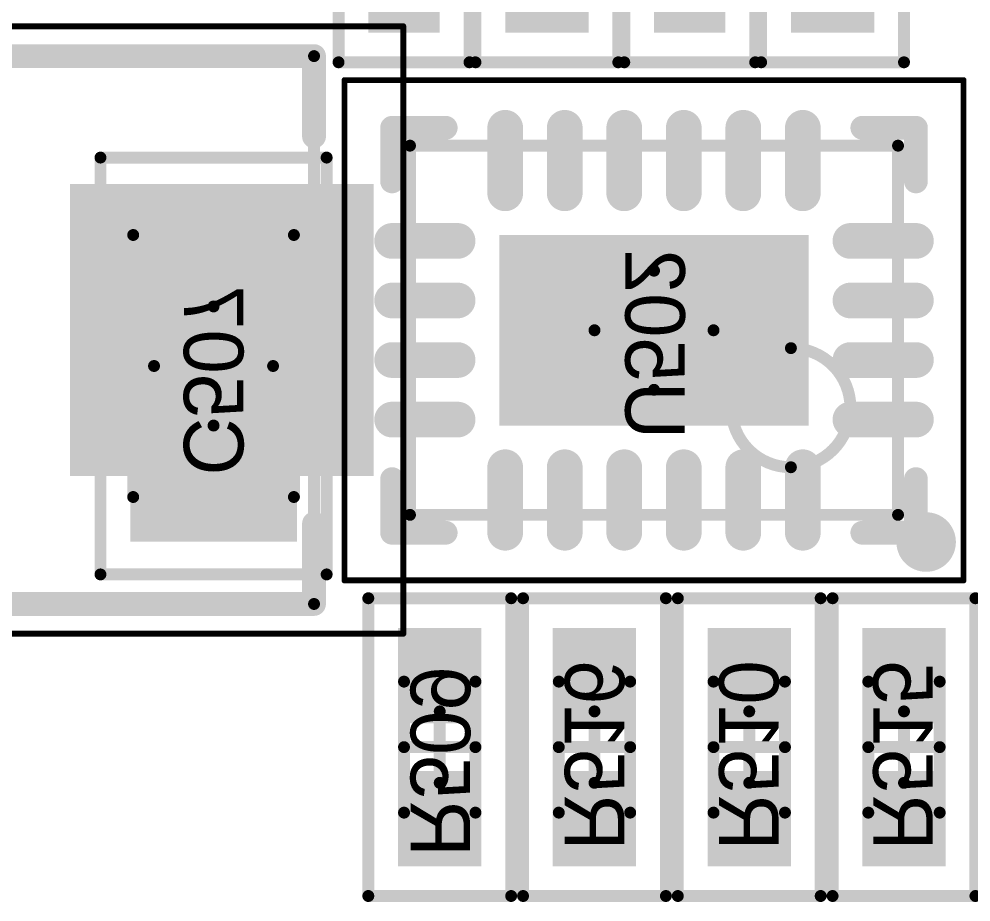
# Model space of a CAD drawing. Header units: millimetres. Extents: x 33.3 to 111.9, y 29.8 to 74.8.
# Drawn here: x 99.73 to 107.73, y 45.9 to 53.31 of the extents above; entities that cross this region are included whole.
import ezdxf

# ---------------------------------------------------------------- set-up
doc = ezdxf.new("R2010")
doc.units = ezdxf.units.MM
for name, color, linetype in [('BottomLayer', 5, 'Continuous'), ('BottomOverlay', 54, 'Continuous'), ('BottomPaste', 16, 'Continuous'), ('Mechanical13', 56, 'Continuous'), ('Mechanical14', 56, 'Continuous'), ('Mechanical15', 56, 'Continuous'), ('Mechanical16', 56, 'Continuous'), ('Mechanical17', 56, 'Continuous'), ('TopLayer', 1, 'Continuous'), ('TopOverlay', 2, 'Continuous'), ('TopPaste', 8, 'Continuous')]:
    doc.layers.add(name, color=color, linetype=linetype)

# ---------------------------------------------------------------- blocks, each defined once
blk = doc.blocks.new('QFN50P300X400X80_HS_21N_B_14')
at = {"layer": 'BottomLayer', "const_width": 0.3}
for points in [[(-0.75, 2.2), (-0.75, 1.65)], [(-0.25, 2.2), (-0.25, 1.65)], [(0.25, 2.2), (0.25, 1.65)], [(0.75, 2.2), (0.75, 1.65)], [(-1.15, 1.25), (-1.7, 1.25)], [(1.7, 1.25), (1.15, 1.25)], [(-1.15, 0.75), (-1.7, 0.75)], [(1.7, 0.75), (1.15, 0.75)], [(-1.15, 0.25), (-1.7, 0.25)], [(1.7, 0.25), (1.15, 0.25)], [(-1.15, -0.25), (-1.7, -0.25)], [(1.7, -0.25), (1.15, -0.25)], [(-1.15, -0.75), (-1.7, -0.75)], [(1.7, -0.75), (1.15, -0.75)], [(-1.15, -1.25), (-1.7, -1.25)], [(1.7, -1.25), (1.15, -1.25)], [(-0.75, -1.65), (-0.75, -2.2)], [(-0.25, -1.65), (-0.25, -2.2)], [(0.25, -1.65), (0.25, -2.2)], [(0.75, -1.65), (0.75, -2.2)]]:
    blk.add_lwpolyline(points, dxfattribs=at)
at = {"layer": 'BottomLayer', "const_width": 0.15}
for points in [[(-0.825, 2.2, 1), (-0.675, 2.2, 1)], [(-0.325, 2.2, 1), (-0.175, 2.2, 1)], [(0.175, 2.2, 1), (0.325, 2.2, 1)], [(0.675, 2.2, 1), (0.825, 2.2, 1)], [(-0.825, 1.65, 1), (-0.675, 1.65, 1)], [(-0.325, 1.65, 1), (-0.175, 1.65, 1)], [(0.175, 1.65, 1), (0.325, 1.65, 1)], [(0.675, 1.65, 1), (0.825, 1.65, 1)], [(-1.775, 1.25, 1), (-1.625, 1.25, 1)], [(-1.225, 1.25, 1), (-1.075, 1.25, 1)], [(1.075, 1.25, 1), (1.225, 1.25, 1)], [(1.625, 1.25, 1), (1.775, 1.25, 1)], [(-1.775, 0.75, 1), (-1.625, 0.75, 1)], [(-1.225, 0.75, 1), (-1.075, 0.75, 1)], [(1.075, 0.75, 1), (1.225, 0.75, 1)], [(1.625, 0.75, 1), (1.775, 0.75, 1)], [(-1.775, 0.25, 1), (-1.625, 0.25, 1)], [(-1.225, 0.25, 1), (-1.075, 0.25, 1)], [(1.075, 0.25, 1), (1.225, 0.25, 1)], [(1.625, 0.25, 1), (1.775, 0.25, 1)], [(-1.775, -0.25, 1), (-1.625, -0.25, 1)], [(-1.225, -0.25, 1), (-1.075, -0.25, 1)], [(1.075, -0.25, 1), (1.225, -0.25, 1)], [(1.625, -0.25, 1), (1.775, -0.25, 1)], [(-1.775, -0.75, 1), (-1.625, -0.75, 1)], [(-1.225, -0.75, 1), (-1.075, -0.75, 1)], [(1.075, -0.75, 1), (1.225, -0.75, 1)], [(1.625, -0.75, 1), (1.775, -0.75, 1)], [(-1.775, -1.25, 1), (-1.625, -1.25, 1)], [(-1.225, -1.25, 1), (-1.075, -1.25, 1)], [(1.075, -1.25, 1), (1.225, -1.25, 1)], [(1.625, -1.25, 1), (1.775, -1.25, 1)], [(-0.825, -1.65, 1), (-0.675, -1.65, 1)], [(-0.325, -1.65, 1), (-0.175, -1.65, 1)], [(0.175, -1.65, 1), (0.325, -1.65, 1)], [(0.675, -1.65, 1), (0.825, -1.65, 1)], [(-0.825, -2.2, 1), (-0.675, -2.2, 1)], [(-0.325, -2.2, 1), (-0.175, -2.2, 1)], [(0.175, -2.2, 1), (0.325, -2.2, 1)], [(0.675, -2.2, 1), (0.825, -2.2, 1)]]:
    blk.add_lwpolyline(points, format="xyb", close=True, dxfattribs=at)
at = {"layer": 'BottomLayer'}
blk.add_solid([(-0.8, -1.3), (0.8, -1.3), (-0.8, 1.3), (0.8, 1.3)], dxfattribs=at)
at = {"layer": 'BottomOverlay', "const_width": 0.2}
for points in [[(-1.7, 2.2), (-1.7, 1.75)], [(-1.7, 2.2), (-1.25, 2.2)], [(1.25, 2.2), (1.7, 2.2)], [(1.7, 2.2), (1.7, 1.75)], [(-1.7, -1.75), (-1.7, -2.2)], [(1.7, -1.75), (1.7, -2.2)], [(-1.7, -2.2), (-1.25, -2.2)], [(1.25, -2.2), (1.7, -2.2)]]:
    blk.add_lwpolyline(points, dxfattribs=at)
at = {"layer": 'BottomOverlay'}
for points, const_width in [([(-1.75, 2.2, 1), (-1.65, 2.2, 1)], 0.1), ([(-1.75, 2.2, 1), (-1.65, 2.2, 1)], 0.1), ([(-1.3, 2.2, 1), (-1.2, 2.2, 1)], 0.1), ([(1.2, 2.2, 1), (1.3, 2.2, 1)], 0.1), ([(1.65, 2.2, 1), (1.75, 2.2, 1)], 0.1), ([(1.65, 2.2, 1), (1.75, 2.2, 1)], 0.1), ([(-1.75, 1.75, 1), (-1.65, 1.75, 1)], 0.1), ([(1.65, 1.75, 1), (1.75, 1.75, 1)], 0.1), ([(-1.75, -1.75, 1), (-1.65, -1.75, 1)], 0.1), ([(1.65, -1.75, 1), (1.75, -1.75, 1)], 0.1), ([(-1.653, -2.286, 1), (-1.903, -2.286, 1)], 0.25), ([(-1.75, -2.2, 1), (-1.65, -2.2, 1)], 0.1), ([(-1.75, -2.2, 1), (-1.65, -2.2, 1)], 0.1), ([(-1.3, -2.2, 1), (-1.2, -2.2, 1)], 0.1), ([(1.2, -2.2, 1), (1.3, -2.2, 1)], 0.1), ([(1.65, -2.2, 1), (1.75, -2.2, 1)], 0.1), ([(1.65, -2.2, 1), (1.75, -2.2, 1)], 0.1), ([(-1.9655, -2.286, 1), (-1.8405, -2.286, 1)], 0.125), ([(-1.7155, -2.286, 1), (-1.5905, -2.286, 1)], 0.125)]:
    blk.add_lwpolyline(points, format="xyb", close=True, dxfattribs=dict(at, const_width=const_width))
at = {"layer": 'BottomPaste', "const_width": 0.3}
for points in [[(-0.75, 2.2), (-0.75, 1.65)], [(-0.25, 2.2), (-0.25, 1.65)], [(0.25, 2.2), (0.25, 1.65)], [(0.75, 2.2), (0.75, 1.65)], [(-1.15, 1.25), (-1.7, 1.25)], [(1.7, 1.25), (1.15, 1.25)], [(-1.15, 0.75), (-1.7, 0.75)], [(1.7, 0.75), (1.15, 0.75)], [(-1.15, 0.25), (-1.7, 0.25)], [(1.7, 0.25), (1.15, 0.25)], [(-1.15, -0.25), (-1.7, -0.25)], [(1.7, -0.25), (1.15, -0.25)], [(-1.15, -0.75), (-1.7, -0.75)], [(1.7, -0.75), (1.15, -0.75)], [(-1.15, -1.25), (-1.7, -1.25)], [(1.7, -1.25), (1.15, -1.25)], [(-0.75, -1.65), (-0.75, -2.2)], [(-0.25, -1.65), (-0.25, -2.2)], [(0.25, -1.65), (0.25, -2.2)], [(0.75, -1.65), (0.75, -2.2)]]:
    blk.add_lwpolyline(points, dxfattribs=at)
at = {"layer": 'BottomPaste', "const_width": 0.15}
for points in [[(-0.825, 2.2, 1), (-0.675, 2.2, 1)], [(-0.325, 2.2, 1), (-0.175, 2.2, 1)], [(0.175, 2.2, 1), (0.325, 2.2, 1)], [(0.675, 2.2, 1), (0.825, 2.2, 1)], [(-0.825, 1.65, 1), (-0.675, 1.65, 1)], [(-0.325, 1.65, 1), (-0.175, 1.65, 1)], [(0.175, 1.65, 1), (0.325, 1.65, 1)], [(0.675, 1.65, 1), (0.825, 1.65, 1)], [(-1.775, 1.25, 1), (-1.625, 1.25, 1)], [(-1.225, 1.25, 1), (-1.075, 1.25, 1)], [(1.075, 1.25, 1), (1.225, 1.25, 1)], [(1.625, 1.25, 1), (1.775, 1.25, 1)], [(-1.775, 0.75, 1), (-1.625, 0.75, 1)], [(-1.225, 0.75, 1), (-1.075, 0.75, 1)], [(1.075, 0.75, 1), (1.225, 0.75, 1)], [(1.625, 0.75, 1), (1.775, 0.75, 1)], [(-1.775, 0.25, 1), (-1.625, 0.25, 1)], [(-1.225, 0.25, 1), (-1.075, 0.25, 1)], [(1.075, 0.25, 1), (1.225, 0.25, 1)], [(1.625, 0.25, 1), (1.775, 0.25, 1)], [(-1.775, -0.25, 1), (-1.625, -0.25, 1)], [(-1.225, -0.25, 1), (-1.075, -0.25, 1)], [(1.075, -0.25, 1), (1.225, -0.25, 1)], [(1.625, -0.25, 1), (1.775, -0.25, 1)], [(-1.775, -0.75, 1), (-1.625, -0.75, 1)], [(-1.225, -0.75, 1), (-1.075, -0.75, 1)], [(1.075, -0.75, 1), (1.225, -0.75, 1)], [(1.625, -0.75, 1), (1.775, -0.75, 1)], [(-1.775, -1.25, 1), (-1.625, -1.25, 1)], [(-1.225, -1.25, 1), (-1.075, -1.25, 1)], [(1.075, -1.25, 1), (1.225, -1.25, 1)], [(1.625, -1.25, 1), (1.775, -1.25, 1)], [(-0.825, -1.65, 1), (-0.675, -1.65, 1)], [(-0.325, -1.65, 1), (-0.175, -1.65, 1)], [(0.175, -1.65, 1), (0.325, -1.65, 1)], [(0.675, -1.65, 1), (0.825, -1.65, 1)], [(-0.825, -2.2, 1), (-0.675, -2.2, 1)], [(-0.325, -2.2, 1), (-0.175, -2.2, 1)], [(0.175, -2.2, 1), (0.325, -2.2, 1)], [(0.675, -2.2, 1), (0.825, -2.2, 1)]]:
    blk.add_lwpolyline(points, format="xyb", close=True, dxfattribs=at)
at = {"layer": 'BottomPaste'}
blk.add_solid([(-0.8, -1.3), (0.8, -1.3), (-0.8, 1.3), (0.8, 1.3)], dxfattribs=at)
at = {"layer": 'Mechanical14', "const_width": 0.1}
for points in [[(-1.55, 2.05), (-1.55, -2.05)], [(-1.55, 2.05), (1.55, 2.05)], [(1.55, 2.05), (1.55, -2.05)], [(-1.55, -2.05), (1.55, -2.05)]]:
    blk.add_lwpolyline(points, dxfattribs=at)
at = {"layer": 'Mechanical14'}
for points, const_width in [([(-1.575, 2.05, 1), (-1.525, 2.05, 1)], 0.05), ([(-1.575, 2.05, 1), (-1.525, 2.05, 1)], 0.05), ([(1.525, 2.05, 1), (1.575, 2.05, 1)], 0.05), ([(1.525, 2.05, 1), (1.575, 2.05, 1)], 0.05), ([(-0.15, -1.15, 1), (-1.15, -1.15, 1)], 0.1), ([(-1.175, -1.15, 1), (-1.125, -1.15, 1)], 0.05), ([(-0.175, -1.15, 1), (-0.125, -1.15, 1)], 0.05), ([(-1.575, -2.05, 1), (-1.525, -2.05, 1)], 0.05), ([(-1.575, -2.05, 1), (-1.525, -2.05, 1)], 0.05), ([(1.525, -2.05, 1), (1.575, -2.05, 1)], 0.05), ([(1.525, -2.05, 1), (1.575, -2.05, 1)], 0.05)]:
    blk.add_lwpolyline(points, format="xyb", close=True, dxfattribs=dict(at, const_width=const_width))
at = {"layer": 'Mechanical16'}
for points, const_width in [([(-2.1, 2.6), (-2.1, -2.6)], 0.05), ([(-2.1, 2.6), (2.1, 2.6)], 0.05), ([(2.1, 2.6), (2.1, -2.6)], 0.05), ([(0, 0.5), (0, -0.5)], 0.1), ([(-0.5, 0), (0.5, 0)], 0.1), ([(-2.1, -2.6), (2.1, -2.6)], 0.05)]:
    blk.add_lwpolyline(points, dxfattribs=dict(at, const_width=const_width))
for points, const_width in [([(-2.1125, 2.6, 1), (-2.0875, 2.6, 1)], 0.025), ([(-2.1125, 2.6, 1), (-2.0875, 2.6, 1)], 0.025), ([(2.0875, 2.6, 1), (2.1125, 2.6, 1)], 0.025), ([(2.0875, 2.6, 1), (2.1125, 2.6, 1)], 0.025), ([(-0.025, 0.5, 1), (0.025, 0.5, 1)], 0.05), ([(-0.525, 0, 1), (-0.475, 0, 1)], 0.05), ([(0.475, 0, 1), (0.525, 0, 1)], 0.05), ([(-0.025, -0.5, 1), (0.025, -0.5, 1)], 0.05), ([(-2.1125, -2.6, 1), (-2.0875, -2.6, 1)], 0.025), ([(-2.1125, -2.6, 1), (-2.0875, -2.6, 1)], 0.025), ([(2.0875, -2.6, 1), (2.1125, -2.6, 1)], 0.025), ([(2.0875, -2.6, 1), (2.1125, -2.6, 1)], 0.025)]:
    blk.add_lwpolyline(points, format="xyb", close=True, dxfattribs=dict(at, const_width=const_width))
blk = doc.blocks.new('RESC0402_1005__N_B_113')
at = {"layer": 'BottomLayer'}
for points in [[(-1, 0.35), (-1, -0.35), (-0.2, 0.35), (-0.2, -0.35)], [(0.2, 0.35), (0.2, -0.35), (1, 0.35), (1, -0.35)]]:
    blk.add_solid(points, dxfattribs=at)
at = {"layer": 'BottomPaste'}
for points in [[(-1, 0.35), (-1, -0.35), (-0.2, 0.35), (-0.2, -0.35)], [(0.2, 0.35), (0.2, -0.35), (1, 0.35), (1, -0.35)]]:
    blk.add_solid(points, dxfattribs=at)
at = {"layer": 'Mechanical14', "const_width": 0.1}
for points in [[(-0.55, 0.3), (0.55, 0.3)], [(-0.55, 0.3), (-0.55, -0.3)], [(0.55, 0.3), (0.55, -0.3)], [(-0.55, -0.3), (0.55, -0.3)]]:
    blk.add_lwpolyline(points, dxfattribs=at)
at = {"layer": 'Mechanical14', "const_width": 0.05}
for points in [[(-0.575, 0.3, 1), (-0.525, 0.3, 1)], [(-0.575, 0.3, 1), (-0.525, 0.3, 1)], [(0.525, 0.3, 1), (0.575, 0.3, 1)], [(0.525, 0.3, 1), (0.575, 0.3, 1)], [(-0.575, -0.3, 1), (-0.525, -0.3, 1)], [(-0.575, -0.3, 1), (-0.525, -0.3, 1)], [(0.525, -0.3, 1), (0.575, -0.3, 1)], [(0.525, -0.3, 1), (0.575, -0.3, 1)]]:
    blk.add_lwpolyline(points, format="xyb", close=True, dxfattribs=at)
at = {"layer": 'Mechanical16', "const_width": 0.1}
for points in [[(-1.25, 0.6), (1.25, 0.6)], [(-1.25, 0.6), (-1.25, -0.6)], [(1.25, 0.6), (1.25, -0.6)], [(-1.25, -0.6), (1.25, -0.6)]]:
    blk.add_lwpolyline(points, dxfattribs=at)
at = {"layer": 'Mechanical16', "const_width": 0.05}
for points in [[(-1.275, 0.6, 1), (-1.225, 0.6, 1)], [(-1.275, 0.6, 1), (-1.225, 0.6, 1)], [(1.225, 0.6, 1), (1.275, 0.6, 1)], [(1.225, 0.6, 1), (1.275, 0.6, 1)], [(-1.275, -0.6, 1), (-1.225, -0.6, 1)], [(-1.275, -0.6, 1), (-1.225, -0.6, 1)], [(1.225, -0.6, 1), (1.275, -0.6, 1)], [(1.225, -0.6, 1), (1.275, -0.6, 1)]]:
    blk.add_lwpolyline(points, format="xyb", close=True, dxfattribs=at)
at = {"layer": 'Mechanical17', "const_width": 0.1}
for points in [[(0, 0.3), (0, -0.3)], [(-0.3, 0), (0.3, 0)]]:
    blk.add_lwpolyline(points, dxfattribs=at)
at = {"layer": 'Mechanical17', "const_width": 0.05}
for points in [[(-0.025, 0.3, 1), (0.025, 0.3, 1)], [(-0.325, 0, 1), (-0.275, 0, 1)], [(0.275, 0, 1), (0.325, 0, 1)], [(-0.025, -0.3, 1), (0.025, -0.3, 1)]]:
    blk.add_lwpolyline(points, format="xyb", close=True, dxfattribs=at)
blk = doc.blocks.new('RESC0402_1005__N_B_114')
at = {"layer": 'BottomLayer'}
for points in [[(-1, 0.35), (-1, -0.35), (-0.2, 0.35), (-0.2, -0.35)], [(0.2, 0.35), (0.2, -0.35), (1, 0.35), (1, -0.35)]]:
    blk.add_solid(points, dxfattribs=at)
at = {"layer": 'BottomPaste'}
for points in [[(-1, 0.35), (-1, -0.35), (-0.2, 0.35), (-0.2, -0.35)], [(0.2, 0.35), (0.2, -0.35), (1, 0.35), (1, -0.35)]]:
    blk.add_solid(points, dxfattribs=at)
at = {"layer": 'Mechanical14', "const_width": 0.1}
for points in [[(0.55, 0.3), (-0.55, 0.3)], [(-0.55, -0.3), (-0.55, 0.3)], [(0.55, -0.3), (0.55, 0.3)], [(0.55, -0.3), (-0.55, -0.3)]]:
    blk.add_lwpolyline(points, dxfattribs=at)
at = {"layer": 'Mechanical14', "const_width": 0.05}
for points in [[(-0.575, 0.3, 1), (-0.525, 0.3, 1)], [(-0.575, 0.3, 1), (-0.525, 0.3, 1)], [(0.525, 0.3, 1), (0.575, 0.3, 1)], [(0.525, 0.3, 1), (0.575, 0.3, 1)], [(-0.575, -0.3, 1), (-0.525, -0.3, 1)], [(-0.575, -0.3, 1), (-0.525, -0.3, 1)], [(0.525, -0.3, 1), (0.575, -0.3, 1)], [(0.525, -0.3, 1), (0.575, -0.3, 1)]]:
    blk.add_lwpolyline(points, format="xyb", close=True, dxfattribs=at)
at = {"layer": 'Mechanical16', "const_width": 0.1}
for points in [[(1.25, 0.6), (-1.25, 0.6)], [(-1.25, -0.6), (-1.25, 0.6)], [(1.25, -0.6), (1.25, 0.6)], [(1.25, -0.6), (-1.25, -0.6)]]:
    blk.add_lwpolyline(points, dxfattribs=at)
at = {"layer": 'Mechanical16', "const_width": 0.05}
for points in [[(-1.275, 0.6, 1), (-1.225, 0.6, 1)], [(-1.275, 0.6, 1), (-1.225, 0.6, 1)], [(1.225, 0.6, 1), (1.275, 0.6, 1)], [(1.225, 0.6, 1), (1.275, 0.6, 1)], [(-1.275, -0.6, 1), (-1.225, -0.6, 1)], [(-1.275, -0.6, 1), (-1.225, -0.6, 1)], [(1.225, -0.6, 1), (1.275, -0.6, 1)], [(1.225, -0.6, 1), (1.275, -0.6, 1)]]:
    blk.add_lwpolyline(points, format="xyb", close=True, dxfattribs=at)
at = {"layer": 'Mechanical17', "const_width": 0.1}
for points in [[(0, -0.3), (0, 0.3)], [(0.3, 0), (-0.3, 0)]]:
    blk.add_lwpolyline(points, dxfattribs=at)
at = {"layer": 'Mechanical17', "const_width": 0.05}
for points in [[(-0.025, 0.3, 1), (0.025, 0.3, 1)], [(-0.325, 0, 1), (-0.275, 0, 1)], [(0.275, 0, 1), (0.325, 0, 1)], [(-0.025, -0.3, 1), (0.025, -0.3, 1)]]:
    blk.add_lwpolyline(points, format="xyb", close=True, dxfattribs=at)
blk = doc.blocks.new('RESC0402_1005__N_B_116')
at = {"layer": 'BottomLayer'}
for points in [[(-1, 0.35), (-1, -0.35), (-0.2, 0.35), (-0.2, -0.35)], [(0.2, 0.35), (0.2, -0.35), (1, 0.35), (1, -0.35)]]:
    blk.add_solid(points, dxfattribs=at)
at = {"layer": 'BottomPaste'}
for points in [[(-1, 0.35), (-1, -0.35), (-0.2, 0.35), (-0.2, -0.35)], [(0.2, 0.35), (0.2, -0.35), (1, 0.35), (1, -0.35)]]:
    blk.add_solid(points, dxfattribs=at)
at = {"layer": 'Mechanical14', "const_width": 0.1}
for points in [[(-0.55, 0.3), (0.55, 0.3)], [(-0.55, 0.3), (-0.55, -0.3)], [(0.55, 0.3), (0.55, -0.3)], [(-0.55, -0.3), (0.55, -0.3)]]:
    blk.add_lwpolyline(points, dxfattribs=at)
at = {"layer": 'Mechanical14', "const_width": 0.05}
for points in [[(-0.575, 0.3, 1), (-0.525, 0.3, 1)], [(-0.575, 0.3, 1), (-0.525, 0.3, 1)], [(0.525, 0.3, 1), (0.575, 0.3, 1)], [(0.525, 0.3, 1), (0.575, 0.3, 1)], [(-0.575, -0.3, 1), (-0.525, -0.3, 1)], [(-0.575, -0.3, 1), (-0.525, -0.3, 1)], [(0.525, -0.3, 1), (0.575, -0.3, 1)], [(0.525, -0.3, 1), (0.575, -0.3, 1)]]:
    blk.add_lwpolyline(points, format="xyb", close=True, dxfattribs=at)
at = {"layer": 'Mechanical16', "const_width": 0.1}
for points in [[(-1.25, 0.6), (1.25, 0.6)], [(-1.25, 0.6), (-1.25, -0.6)], [(1.25, 0.6), (1.25, -0.6)], [(-1.25, -0.6), (1.25, -0.6)]]:
    blk.add_lwpolyline(points, dxfattribs=at)
at = {"layer": 'Mechanical16', "const_width": 0.05}
for points in [[(-1.275, 0.6, 1), (-1.225, 0.6, 1)], [(-1.275, 0.6, 1), (-1.225, 0.6, 1)], [(1.225, 0.6, 1), (1.275, 0.6, 1)], [(1.225, 0.6, 1), (1.275, 0.6, 1)], [(-1.275, -0.6, 1), (-1.225, -0.6, 1)], [(-1.275, -0.6, 1), (-1.225, -0.6, 1)], [(1.225, -0.6, 1), (1.275, -0.6, 1)], [(1.225, -0.6, 1), (1.275, -0.6, 1)]]:
    blk.add_lwpolyline(points, format="xyb", close=True, dxfattribs=at)
at = {"layer": 'Mechanical17', "const_width": 0.1}
for points in [[(0, 0.3), (0, -0.3)], [(-0.3, 0), (0.3, 0)]]:
    blk.add_lwpolyline(points, dxfattribs=at)
at = {"layer": 'Mechanical17', "const_width": 0.05}
for points in [[(-0.025, 0.3, 1), (0.025, 0.3, 1)], [(-0.325, 0, 1), (-0.275, 0, 1)], [(0.275, 0, 1), (0.325, 0, 1)], [(-0.025, -0.3, 1), (0.025, -0.3, 1)]]:
    blk.add_lwpolyline(points, format="xyb", close=True, dxfattribs=at)
blk = doc.blocks.new('RESC0402_1005__N_B_117')
at = {"layer": 'BottomLayer'}
for points in [[(-1, 0.35), (-1, -0.35), (-0.2, 0.35), (-0.2, -0.35)], [(0.2, 0.35), (0.2, -0.35), (1, 0.35), (1, -0.35)]]:
    blk.add_solid(points, dxfattribs=at)
at = {"layer": 'BottomPaste'}
for points in [[(-1, 0.35), (-1, -0.35), (-0.2, 0.35), (-0.2, -0.35)], [(0.2, 0.35), (0.2, -0.35), (1, 0.35), (1, -0.35)]]:
    blk.add_solid(points, dxfattribs=at)
at = {"layer": 'Mechanical14', "const_width": 0.1}
for points in [[(0.55, 0.3), (-0.55, 0.3)], [(-0.55, -0.3), (-0.55, 0.3)], [(0.55, -0.3), (0.55, 0.3)], [(0.55, -0.3), (-0.55, -0.3)]]:
    blk.add_lwpolyline(points, dxfattribs=at)
at = {"layer": 'Mechanical14', "const_width": 0.05}
for points in [[(-0.575, 0.3, 1), (-0.525, 0.3, 1)], [(-0.575, 0.3, 1), (-0.525, 0.3, 1)], [(0.525, 0.3, 1), (0.575, 0.3, 1)], [(0.525, 0.3, 1), (0.575, 0.3, 1)], [(-0.575, -0.3, 1), (-0.525, -0.3, 1)], [(-0.575, -0.3, 1), (-0.525, -0.3, 1)], [(0.525, -0.3, 1), (0.575, -0.3, 1)], [(0.525, -0.3, 1), (0.575, -0.3, 1)]]:
    blk.add_lwpolyline(points, format="xyb", close=True, dxfattribs=at)
at = {"layer": 'Mechanical16', "const_width": 0.1}
for points in [[(1.25, 0.6), (-1.25, 0.6)], [(-1.25, -0.6), (-1.25, 0.6)], [(1.25, -0.6), (1.25, 0.6)], [(1.25, -0.6), (-1.25, -0.6)]]:
    blk.add_lwpolyline(points, dxfattribs=at)
at = {"layer": 'Mechanical16', "const_width": 0.05}
for points in [[(-1.275, 0.6, 1), (-1.225, 0.6, 1)], [(-1.275, 0.6, 1), (-1.225, 0.6, 1)], [(1.225, 0.6, 1), (1.275, 0.6, 1)], [(1.225, 0.6, 1), (1.275, 0.6, 1)], [(-1.275, -0.6, 1), (-1.225, -0.6, 1)], [(-1.275, -0.6, 1), (-1.225, -0.6, 1)], [(1.225, -0.6, 1), (1.275, -0.6, 1)], [(1.225, -0.6, 1), (1.275, -0.6, 1)]]:
    blk.add_lwpolyline(points, format="xyb", close=True, dxfattribs=at)
at = {"layer": 'Mechanical17', "const_width": 0.1}
for points in [[(0, -0.3), (0, 0.3)], [(0.3, 0), (-0.3, 0)]]:
    blk.add_lwpolyline(points, dxfattribs=at)
at = {"layer": 'Mechanical17', "const_width": 0.05}
for points in [[(-0.025, 0.3, 1), (0.025, 0.3, 1)], [(-0.325, 0, 1), (-0.275, 0, 1)], [(0.275, 0, 1), (0.325, 0, 1)], [(-0.025, -0.3, 1), (0.025, -0.3, 1)]]:
    blk.add_lwpolyline(points, format="xyb", close=True, dxfattribs=at)
blk = doc.blocks.new('RESC0402_1005__N_B_119')
at = {"layer": 'BottomLayer'}
for points in [[(-1, 0.35), (-1, -0.35), (-0.2, 0.35), (-0.2, -0.35)], [(0.2, 0.35), (0.2, -0.35), (1, 0.35), (1, -0.35)]]:
    blk.add_solid(points, dxfattribs=at)
at = {"layer": 'BottomPaste'}
for points in [[(-1, 0.35), (-1, -0.35), (-0.2, 0.35), (-0.2, -0.35)], [(0.2, 0.35), (0.2, -0.35), (1, 0.35), (1, -0.35)]]:
    blk.add_solid(points, dxfattribs=at)
at = {"layer": 'Mechanical14', "const_width": 0.1}
for points in [[(0.55, 0.3), (-0.55, 0.3)], [(-0.55, -0.3), (-0.55, 0.3)], [(0.55, -0.3), (0.55, 0.3)], [(0.55, -0.3), (-0.55, -0.3)]]:
    blk.add_lwpolyline(points, dxfattribs=at)
at = {"layer": 'Mechanical14', "const_width": 0.05}
for points in [[(-0.575, 0.3, 1), (-0.525, 0.3, 1)], [(-0.575, 0.3, 1), (-0.525, 0.3, 1)], [(0.525, 0.3, 1), (0.575, 0.3, 1)], [(0.525, 0.3, 1), (0.575, 0.3, 1)], [(-0.575, -0.3, 1), (-0.525, -0.3, 1)], [(-0.575, -0.3, 1), (-0.525, -0.3, 1)], [(0.525, -0.3, 1), (0.575, -0.3, 1)], [(0.525, -0.3, 1), (0.575, -0.3, 1)]]:
    blk.add_lwpolyline(points, format="xyb", close=True, dxfattribs=at)
at = {"layer": 'Mechanical16', "const_width": 0.1}
for points in [[(1.25, 0.6), (-1.25, 0.6)], [(-1.25, -0.6), (-1.25, 0.6)], [(1.25, -0.6), (1.25, 0.6)], [(1.25, -0.6), (-1.25, -0.6)]]:
    blk.add_lwpolyline(points, dxfattribs=at)
at = {"layer": 'Mechanical16', "const_width": 0.05}
for points in [[(-1.275, 0.6, 1), (-1.225, 0.6, 1)], [(-1.275, 0.6, 1), (-1.225, 0.6, 1)], [(1.225, 0.6, 1), (1.275, 0.6, 1)], [(1.225, 0.6, 1), (1.275, 0.6, 1)], [(-1.275, -0.6, 1), (-1.225, -0.6, 1)], [(-1.275, -0.6, 1), (-1.225, -0.6, 1)], [(1.225, -0.6, 1), (1.275, -0.6, 1)], [(1.225, -0.6, 1), (1.275, -0.6, 1)]]:
    blk.add_lwpolyline(points, format="xyb", close=True, dxfattribs=at)
at = {"layer": 'Mechanical17', "const_width": 0.1}
for points in [[(0, -0.3), (0, 0.3)], [(0.3, 0), (-0.3, 0)]]:
    blk.add_lwpolyline(points, dxfattribs=at)
at = {"layer": 'Mechanical17', "const_width": 0.05}
for points in [[(-0.025, 0.3, 1), (0.025, 0.3, 1)], [(-0.325, 0, 1), (-0.275, 0, 1)], [(0.275, 0, 1), (0.325, 0, 1)], [(-0.025, -0.3, 1), (0.025, -0.3, 1)]]:
    blk.add_lwpolyline(points, format="xyb", close=True, dxfattribs=at)
blk = doc.blocks.new('RESC0402_1005__N_B_120')
at = {"layer": 'BottomLayer'}
for points in [[(-1, 0.35), (-1, -0.35), (-0.2, 0.35), (-0.2, -0.35)], [(0.2, 0.35), (0.2, -0.35), (1, 0.35), (1, -0.35)]]:
    blk.add_solid(points, dxfattribs=at)
at = {"layer": 'BottomPaste'}
for points in [[(-1, 0.35), (-1, -0.35), (-0.2, 0.35), (-0.2, -0.35)], [(0.2, 0.35), (0.2, -0.35), (1, 0.35), (1, -0.35)]]:
    blk.add_solid(points, dxfattribs=at)
at = {"layer": 'Mechanical14', "const_width": 0.1}
for points in [[(0.55, 0.3), (-0.55, 0.3)], [(-0.55, -0.3), (-0.55, 0.3)], [(0.55, -0.3), (0.55, 0.3)], [(0.55, -0.3), (-0.55, -0.3)]]:
    blk.add_lwpolyline(points, dxfattribs=at)
at = {"layer": 'Mechanical14', "const_width": 0.05}
for points in [[(-0.575, 0.3, 1), (-0.525, 0.3, 1)], [(-0.575, 0.3, 1), (-0.525, 0.3, 1)], [(0.525, 0.3, 1), (0.575, 0.3, 1)], [(0.525, 0.3, 1), (0.575, 0.3, 1)], [(-0.575, -0.3, 1), (-0.525, -0.3, 1)], [(-0.575, -0.3, 1), (-0.525, -0.3, 1)], [(0.525, -0.3, 1), (0.575, -0.3, 1)], [(0.525, -0.3, 1), (0.575, -0.3, 1)]]:
    blk.add_lwpolyline(points, format="xyb", close=True, dxfattribs=at)
at = {"layer": 'Mechanical16', "const_width": 0.1}
for points in [[(1.25, 0.6), (-1.25, 0.6)], [(-1.25, -0.6), (-1.25, 0.6)], [(1.25, -0.6), (1.25, 0.6)], [(1.25, -0.6), (-1.25, -0.6)]]:
    blk.add_lwpolyline(points, dxfattribs=at)
at = {"layer": 'Mechanical16', "const_width": 0.05}
for points in [[(-1.275, 0.6, 1), (-1.225, 0.6, 1)], [(-1.275, 0.6, 1), (-1.225, 0.6, 1)], [(1.225, 0.6, 1), (1.275, 0.6, 1)], [(1.225, 0.6, 1), (1.275, 0.6, 1)], [(-1.275, -0.6, 1), (-1.225, -0.6, 1)], [(-1.275, -0.6, 1), (-1.225, -0.6, 1)], [(1.225, -0.6, 1), (1.275, -0.6, 1)], [(1.225, -0.6, 1), (1.275, -0.6, 1)]]:
    blk.add_lwpolyline(points, format="xyb", close=True, dxfattribs=at)
at = {"layer": 'Mechanical17', "const_width": 0.1}
for points in [[(0, -0.3), (0, 0.3)], [(0.3, 0), (-0.3, 0)]]:
    blk.add_lwpolyline(points, dxfattribs=at)
at = {"layer": 'Mechanical17', "const_width": 0.05}
for points in [[(-0.025, 0.3, 1), (0.025, 0.3, 1)], [(-0.325, 0, 1), (-0.275, 0, 1)], [(0.275, 0, 1), (0.325, 0, 1)], [(-0.025, -0.3, 1), (0.025, -0.3, 1)]]:
    blk.add_lwpolyline(points, format="xyb", close=True, dxfattribs=at)
blk = doc.blocks.new('CAPMP7343X31N_253')
at = {"layer": 'Mechanical13', "const_width": 0.1}
for points in [[(3.8, 2.3), (-3.8, 2.3)], [(-3.8, 2.3), (-3.8, -2.3)], [(3.8, 2.3), (3.8, -2.3)], [(3.8, -2.3), (-3.8, -2.3)]]:
    blk.add_lwpolyline(points, dxfattribs=at)
at = {"layer": 'Mechanical13', "const_width": 0.05}
for points in [[(-3.825, 2.3, 1), (-3.775, 2.3, 1)], [(-3.825, 2.3, 1), (-3.775, 2.3, 1)], [(3.775, 2.3, 1), (3.825, 2.3, 1)], [(3.775, 2.3, 1), (3.825, 2.3, 1)], [(-3.825, -2.3, 1), (-3.775, -2.3, 1)], [(-3.825, -2.3, 1), (-3.775, -2.3, 1)], [(3.775, -2.3, 1), (3.825, -2.3, 1)], [(3.775, -2.3, 1), (3.825, -2.3, 1)]]:
    blk.add_lwpolyline(points, format="xyb", close=True, dxfattribs=at)
at = {"layer": 'Mechanical13'}
blk.add_solid([(2.7778, -2.3), (3.8, -2.3), (2.7778, 2.3), (3.8, 2.3)], dxfattribs=at)
at = {"layer": 'Mechanical15'}
for points, const_width in [([(4.55, 2.55), (-4.55, 2.55)], 0.05), ([(-4.55, 2.55), (-4.55, -2.55)], 0.05), ([(4.55, 2.55), (4.55, -2.55)], 0.05), ([(0, 0.5), (0, -0.5)], 0.1), ([(0.5, 0), (-0.5, 0)], 0.1), ([(4.55, -2.55), (-4.55, -2.55)], 0.05)]:
    blk.add_lwpolyline(points, dxfattribs=dict(at, const_width=const_width))
for points, const_width in [([(-4.5625, 2.55, 1), (-4.5375, 2.55, 1)], 0.025), ([(-4.5625, 2.55, 1), (-4.5375, 2.55, 1)], 0.025), ([(4.5375, 2.55, 1), (4.5625, 2.55, 1)], 0.025), ([(4.5375, 2.55, 1), (4.5625, 2.55, 1)], 0.025), ([(-0.025, 0.5, 1), (0.025, 0.5, 1)], 0.05), ([(-0.525, 0, 1), (-0.475, 0, 1)], 0.05), ([(0.475, 0, 1), (0.525, 0, 1)], 0.05), ([(-0.025, -0.5, 1), (0.025, -0.5, 1)], 0.05), ([(-4.5625, -2.55, 1), (-4.5375, -2.55, 1)], 0.025), ([(-4.5625, -2.55, 1), (-4.5375, -2.55, 1)], 0.025), ([(4.5375, -2.55, 1), (4.5625, -2.55, 1)], 0.025), ([(4.5375, -2.55, 1), (4.5625, -2.55, 1)], 0.025)]:
    blk.add_lwpolyline(points, format="xyb", close=True, dxfattribs=dict(at, const_width=const_width))
at = {"layer": 'TopLayer'}
for points in [[(-1.75, -1.225), (-1.75, 1.225), (-4.3, -1.225), (-4.3, 1.225)], [(4.3, -1.225), (4.3, 1.225), (1.75, -1.225), (1.75, 1.225)]]:
    blk.add_solid(points, dxfattribs=at)
at = {"layer": 'TopOverlay', "const_width": 0.2}
for points in [[(-3.8, 2.3), (-3.8, 1.625)], [(3.8, 2.3), (-3.8, 2.3)], [(3.8, 2.3), (3.8, 1.625)], [(-3.8, -1.625), (-3.8, -2.3)], [(3.8, -1.625), (3.8, -2.3)], [(3.8, -2.3), (-3.8, -2.3)]]:
    blk.add_lwpolyline(points, dxfattribs=at)
at = {"layer": 'TopOverlay'}
for points, const_width in [([(-3.85, 2.3, 1), (-3.75, 2.3, 1)], 0.1), ([(-3.85, 2.3, 1), (-3.75, 2.3, 1)], 0.1), ([(3.75, 2.3, 1), (3.85, 2.3, 1)], 0.1), ([(3.75, 2.3, 1), (3.85, 2.3, 1)], 0.1), ([(4.575, 1.775, 1), (4.325, 1.775, 1)], 0.25), ([(4.2625, 1.775, 1), (4.3875, 1.775, 1)], 0.125), ([(4.5125, 1.775, 1), (4.6375, 1.775, 1)], 0.125), ([(-3.85, 1.625, 1), (-3.75, 1.625, 1)], 0.1), ([(3.75, 1.625, 1), (3.85, 1.625, 1)], 0.1), ([(-3.85, -1.625, 1), (-3.75, -1.625, 1)], 0.1), ([(3.75, -1.625, 1), (3.85, -1.625, 1)], 0.1), ([(-3.85, -2.3, 1), (-3.75, -2.3, 1)], 0.1), ([(-3.85, -2.3, 1), (-3.75, -2.3, 1)], 0.1), ([(3.75, -2.3, 1), (3.85, -2.3, 1)], 0.1), ([(3.75, -2.3, 1), (3.85, -2.3, 1)], 0.1)]:
    blk.add_lwpolyline(points, format="xyb", close=True, dxfattribs=dict(at, const_width=const_width))
at = {"layer": 'TopPaste'}
for points in [[(-1.75, -1.225), (-1.75, 1.225), (-4.3, -1.225), (-4.3, 1.225)], [(4.3, -1.225), (4.3, 1.225), (1.75, -1.225), (1.75, 1.225)]]:
    blk.add_solid(points, dxfattribs=at)
blk = doc.blocks.new('CAPC0402_1005__N_B_300')
at = {"layer": 'BottomLayer'}
for points in [[(-1, 0.3), (-1, -0.3), (-0.2, 0.3), (-0.2, -0.3)], [(0.2, 0.3), (0.2, -0.3), (1, 0.3), (1, -0.3)]]:
    blk.add_solid(points, dxfattribs=at)
at = {"layer": 'BottomPaste'}
for points in [[(-1, 0.3), (-1, -0.3), (-0.2, 0.3), (-0.2, -0.3)], [(0.2, 0.3), (0.2, -0.3), (1, 0.3), (1, -0.3)]]:
    blk.add_solid(points, dxfattribs=at)
at = {"layer": 'Mechanical14', "const_width": 0.1}
for points in [[(-0.55, 0.3), (0.55, 0.3)], [(-0.55, 0.3), (-0.55, -0.3)], [(0.55, 0.3), (0.55, -0.3)], [(-0.55, -0.3), (0.55, -0.3)]]:
    blk.add_lwpolyline(points, dxfattribs=at)
at = {"layer": 'Mechanical14', "const_width": 0.05}
for points in [[(-0.575, 0.3, 1), (-0.525, 0.3, 1)], [(-0.575, 0.3, 1), (-0.525, 0.3, 1)], [(0.525, 0.3, 1), (0.575, 0.3, 1)], [(0.525, 0.3, 1), (0.575, 0.3, 1)], [(-0.575, -0.3, 1), (-0.525, -0.3, 1)], [(-0.575, -0.3, 1), (-0.525, -0.3, 1)], [(0.525, -0.3, 1), (0.575, -0.3, 1)], [(0.525, -0.3, 1), (0.575, -0.3, 1)]]:
    blk.add_lwpolyline(points, format="xyb", close=True, dxfattribs=at)
at = {"layer": 'Mechanical16', "const_width": 0.1}
for points in [[(-1.25, 0.55), (1.25, 0.55)], [(-1.25, 0.55), (-1.25, -0.55)], [(1.25, 0.55), (1.25, -0.55)], [(-1.25, -0.55), (1.25, -0.55)]]:
    blk.add_lwpolyline(points, dxfattribs=at)
at = {"layer": 'Mechanical16', "const_width": 0.05}
for points in [[(-1.275, 0.55, 1), (-1.225, 0.55, 1)], [(-1.275, 0.55, 1), (-1.225, 0.55, 1)], [(1.225, 0.55, 1), (1.275, 0.55, 1)], [(1.225, 0.55, 1), (1.275, 0.55, 1)], [(-1.275, -0.55, 1), (-1.225, -0.55, 1)], [(-1.275, -0.55, 1), (-1.225, -0.55, 1)], [(1.225, -0.55, 1), (1.275, -0.55, 1)], [(1.225, -0.55, 1), (1.275, -0.55, 1)]]:
    blk.add_lwpolyline(points, format="xyb", close=True, dxfattribs=at)
at = {"layer": 'Mechanical17', "const_width": 0.1}
for points in [[(0, 0.3), (0, -0.3)], [(-0.3, 0), (0.3, 0)]]:
    blk.add_lwpolyline(points, dxfattribs=at)
at = {"layer": 'Mechanical17', "const_width": 0.05}
for points in [[(-0.025, 0.3, 1), (0.025, 0.3, 1)], [(-0.325, 0, 1), (-0.275, 0, 1)], [(0.275, 0, 1), (0.325, 0, 1)], [(-0.025, -0.3, 1), (0.025, -0.3, 1)]]:
    blk.add_lwpolyline(points, format="xyb", close=True, dxfattribs=at)
blk = doc.blocks.new('CAPC0805_2012__N_B_301')
at = {"layer": 'BottomLayer'}
for points in [[(-1.475, 0.7), (-1.475, -0.7), (-0.425, 0.7), (-0.425, -0.7)], [(0.425, 0.7), (0.425, -0.7), (1.475, 0.7), (1.475, -0.7)]]:
    blk.add_solid(points, dxfattribs=at)
at = {"layer": 'BottomPaste'}
for points in [[(-1.475, 0.7), (-1.475, -0.7), (-0.425, 0.7), (-0.425, -0.7)], [(0.425, 0.7), (0.425, -0.7), (1.475, 0.7), (1.475, -0.7)]]:
    blk.add_solid(points, dxfattribs=at)
at = {"layer": 'Mechanical14', "const_width": 0.1}
for points in [[(-1.1, -0.675), (-1.1, 0.675)], [(1.1, 0.675), (-1.1, 0.675)], [(1.1, -0.675), (1.1, 0.675)], [(1.1, -0.675), (-1.1, -0.675)]]:
    blk.add_lwpolyline(points, dxfattribs=at)
at = {"layer": 'Mechanical14', "const_width": 0.05}
for points in [[(-1.125, 0.675, 1), (-1.075, 0.675, 1)], [(-1.125, 0.675, 1), (-1.075, 0.675, 1)], [(1.075, 0.675, 1), (1.125, 0.675, 1)], [(1.075, 0.675, 1), (1.125, 0.675, 1)], [(-1.125, -0.675, 1), (-1.075, -0.675, 1)], [(-1.125, -0.675, 1), (-1.075, -0.675, 1)], [(1.075, -0.675, 1), (1.125, -0.675, 1)], [(1.075, -0.675, 1), (1.125, -0.675, 1)]]:
    blk.add_lwpolyline(points, format="xyb", close=True, dxfattribs=at)
at = {"layer": 'Mechanical16', "const_width": 0.1}
for points in [[(-1.75, -0.95), (-1.75, 0.95)], [(1.75, 0.95), (-1.75, 0.95)], [(1.75, -0.95), (1.75, 0.95)], [(1.75, -0.95), (-1.75, -0.95)]]:
    blk.add_lwpolyline(points, dxfattribs=at)
at = {"layer": 'Mechanical16', "const_width": 0.05}
for points in [[(-1.775, 0.95, 1), (-1.725, 0.95, 1)], [(-1.775, 0.95, 1), (-1.725, 0.95, 1)], [(1.725, 0.95, 1), (1.775, 0.95, 1)], [(1.725, 0.95, 1), (1.775, 0.95, 1)], [(-1.775, -0.95, 1), (-1.725, -0.95, 1)], [(-1.775, -0.95, 1), (-1.725, -0.95, 1)], [(1.725, -0.95, 1), (1.775, -0.95, 1)], [(1.725, -0.95, 1), (1.775, -0.95, 1)]]:
    blk.add_lwpolyline(points, format="xyb", close=True, dxfattribs=at)
at = {"layer": 'Mechanical17', "const_width": 0.1}
for points in [[(0, -0.5), (0, 0.5)], [(0.5, 0), (-0.5, 0)]]:
    blk.add_lwpolyline(points, dxfattribs=at)
at = {"layer": 'Mechanical17', "const_width": 0.05}
for points in [[(-0.025, 0.5, 1), (0.025, 0.5, 1)], [(-0.525, 0, 1), (-0.475, 0, 1)], [(0.475, 0, 1), (0.525, 0, 1)], [(-0.025, -0.5, 1), (0.025, -0.5, 1)]]:
    blk.add_lwpolyline(points, format="xyb", close=True, dxfattribs=at)
blk = doc.blocks.new('CAPC0402_1005__N_B_302')
at = {"layer": 'BottomLayer'}
for points in [[(-1, 0.3), (-1, -0.3), (-0.2, 0.3), (-0.2, -0.3)], [(0.2, 0.3), (0.2, -0.3), (1, 0.3), (1, -0.3)]]:
    blk.add_solid(points, dxfattribs=at)
at = {"layer": 'BottomPaste'}
for points in [[(-1, 0.3), (-1, -0.3), (-0.2, 0.3), (-0.2, -0.3)], [(0.2, 0.3), (0.2, -0.3), (1, 0.3), (1, -0.3)]]:
    blk.add_solid(points, dxfattribs=at)
at = {"layer": 'Mechanical14', "const_width": 0.1}
for points in [[(0.55, 0.3), (-0.55, 0.3)], [(-0.55, -0.3), (-0.55, 0.3)], [(0.55, -0.3), (0.55, 0.3)], [(0.55, -0.3), (-0.55, -0.3)]]:
    blk.add_lwpolyline(points, dxfattribs=at)
at = {"layer": 'Mechanical14', "const_width": 0.05}
for points in [[(-0.575, 0.3, 1), (-0.525, 0.3, 1)], [(-0.575, 0.3, 1), (-0.525, 0.3, 1)], [(0.525, 0.3, 1), (0.575, 0.3, 1)], [(0.525, 0.3, 1), (0.575, 0.3, 1)], [(-0.575, -0.3, 1), (-0.525, -0.3, 1)], [(-0.575, -0.3, 1), (-0.525, -0.3, 1)], [(0.525, -0.3, 1), (0.575, -0.3, 1)], [(0.525, -0.3, 1), (0.575, -0.3, 1)]]:
    blk.add_lwpolyline(points, format="xyb", close=True, dxfattribs=at)
at = {"layer": 'Mechanical16', "const_width": 0.1}
for points in [[(1.25, 0.55), (-1.25, 0.55)], [(-1.25, -0.55), (-1.25, 0.55)], [(1.25, -0.55), (1.25, 0.55)], [(1.25, -0.55), (-1.25, -0.55)]]:
    blk.add_lwpolyline(points, dxfattribs=at)
at = {"layer": 'Mechanical16', "const_width": 0.05}
for points in [[(-1.275, 0.55, 1), (-1.225, 0.55, 1)], [(-1.275, 0.55, 1), (-1.225, 0.55, 1)], [(1.225, 0.55, 1), (1.275, 0.55, 1)], [(1.225, 0.55, 1), (1.275, 0.55, 1)], [(-1.275, -0.55, 1), (-1.225, -0.55, 1)], [(-1.275, -0.55, 1), (-1.225, -0.55, 1)], [(1.225, -0.55, 1), (1.275, -0.55, 1)], [(1.225, -0.55, 1), (1.275, -0.55, 1)]]:
    blk.add_lwpolyline(points, format="xyb", close=True, dxfattribs=at)
at = {"layer": 'Mechanical17', "const_width": 0.1}
for points in [[(0, -0.3), (0, 0.3)], [(0.3, 0), (-0.3, 0)]]:
    blk.add_lwpolyline(points, dxfattribs=at)
at = {"layer": 'Mechanical17', "const_width": 0.05}
for points in [[(-0.025, 0.3, 1), (0.025, 0.3, 1)], [(-0.325, 0, 1), (-0.275, 0, 1)], [(0.275, 0, 1), (0.325, 0, 1)], [(-0.025, -0.3, 1), (0.025, -0.3, 1)]]:
    blk.add_lwpolyline(points, format="xyb", close=True, dxfattribs=at)

msp = doc.modelspace()

# ---------------------------------------------------------------- block references
for name, p, rotation in [('CAPC0402_1005__N_B_302', (102.967, 54.199), 270), ('RESC0402_1005__N_B_117', (104.167, 54.199), 270), ('CAPC0402_1005__N_B_300', (105.367, 54.199), 90), ('RESC0402_1005__N_B_116', (106.567, 54.199), 90), ('CAPMP7343X31N_253', (98.411, 50.701), 180), ('QFN50P300X400X80_HS_21N_B_14', (105.067, 50.699), 90), ('CAPC0805_2012__N_B_301', (101.367, 50.399), 270), ('RESC0402_1005__N_B_120', (103.267, 47.199), 270), ('RESC0402_1005__N_B_113', (104.567, 47.199), 90), ('RESC0402_1005__N_B_119', (105.867, 47.199), 270), ('RESC0402_1005__N_B_114', (107.167, 47.199), 270)]:
    msp.add_blockref(name, p, dxfattribs=dict(rotation=rotation))

# ---------------------------------------------------------------- texts
at = {"layer": 'BottomOverlay', "text_generation_flag": 2}
for s, p in [('U502', (104.8258, 49.784)), ('C507', (101.1174, 49.4792)), ('R510', (105.6132, 46.3296)), ('R515', (106.9086, 46.3296)), ('R509', (103.0224, 46.2788)), ('R516', (104.3178, 46.3296))]:
    msp.add_text(s, height=0.5, rotation=270, dxfattribs=at).set_placement(p)

doc.saveas('drawing.dxf')
